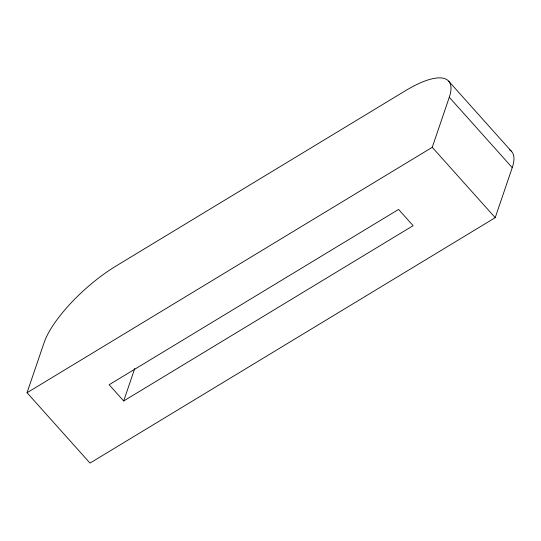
<?xml version="1.0" encoding="UTF-8"?>
<svg xmlns="http://www.w3.org/2000/svg" width="541" height="541" viewBox="0 0 541 541"><rect width="100%" height="100%" fill="white"/><g stroke="black" fill="none" stroke-linecap="round" stroke-linejoin="round"><path stroke-width="0.81" d="M27.05 392.732L44.085 342.696A76.795 24.947 -41.8 0 1 116.166 265.935L405.594 90.631A76.795 24.947 -41.8 0 1 449.287 97.265L512.246 167.636L495.211 217.671L90.009 463.096L27.05 392.732L432.252 147.308L449.287 97.265M123.679 400.976L413.114 225.671L398.582 209.428L109.154 384.732L123.679 400.976L134.77 368.407M448.631 81.116L511.59 151.48M432.252 147.308L495.211 217.671M509.683 149.904A76.795 24.947 -41.8 0 1 512.246 167.636"/></g></svg>
